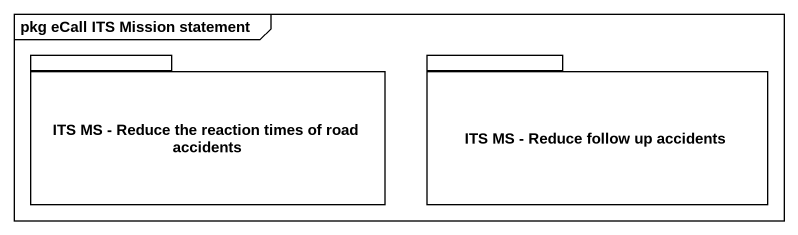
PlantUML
@startuml
mainframe pkg eCall ITS Mission statement
package "ITS MS - Reduce the reaction times of road accidents" as ITS_MS_Reduce_the_reaction {
}
package "ITS MS - Reduce follow up accidents" as ITS_MS_Reduce_follow_up {
}
@enduml
